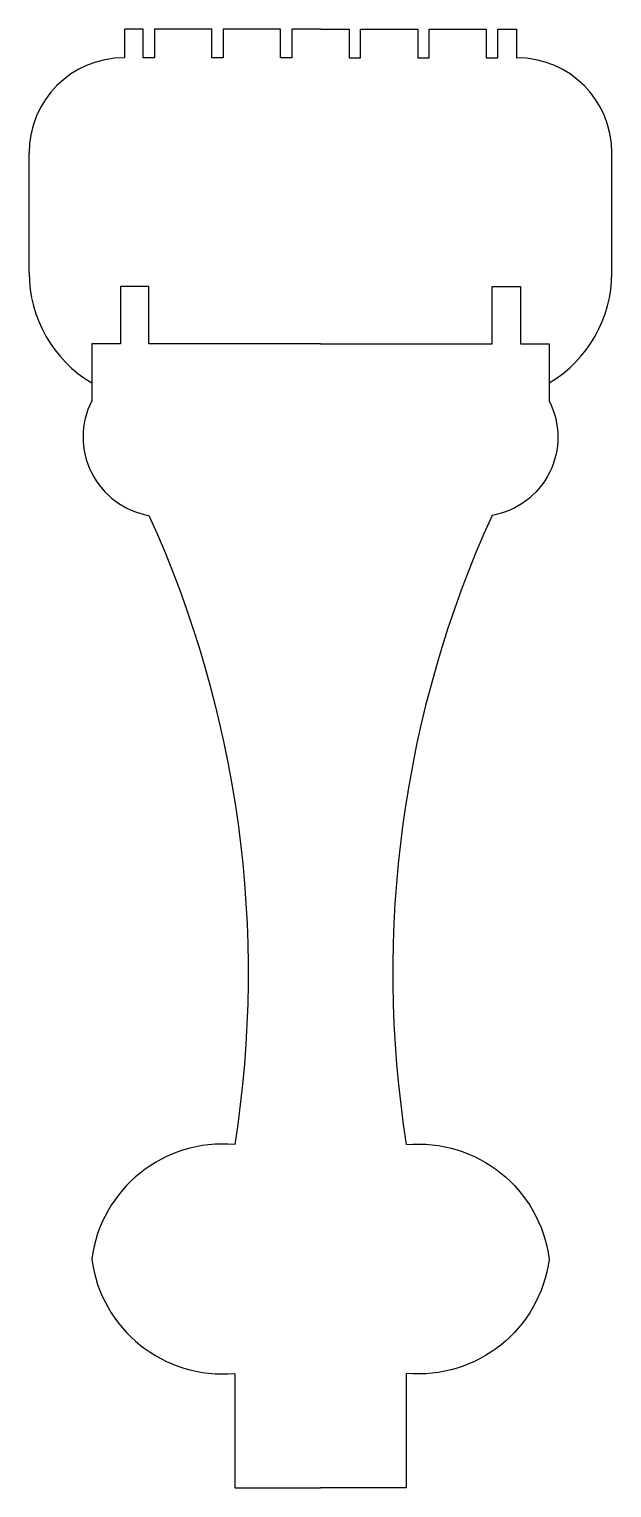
# Model space of a CAD drawing. Header units: inches. Extents: x 35.6 to 45.8, y 17.1 to 42.6.
import ezdxf

# ---------------------------------------------------------------- set-up
doc = ezdxf.new("R2010")
doc.units = ezdxf.units.IN
doc.header["$MEASUREMENT"] = 0
doc.layers.add('rub', color=40, linetype='Continuous')

msp = doc.modelspace()

# ---------------------------------------------------------------- linework, layer by layer
for points in [[(40.724, 37.119), (37.724, 37.119), (37.724, 38.119), (37.224, 38.119), (37.224, 37.119), (36.724, 37.119), (36.724, 36.119, 0.505606), (37.724, 34.119, -0.146923), (39.224, 23.119, 0.402815), (36.724, 21.119, 0.402815), (39.224, 19.119), (39.224, 17.119), (40.724, 17.119)], [(40.724, 37.119), (43.724, 37.119), (43.724, 38.119), (44.224, 38.119), (44.224, 37.119), (44.724, 37.119), (44.724, 36.119, -0.505606), (43.724, 34.119, 0.146923), (42.224, 23.119, -0.402815), (44.724, 21.119, -0.402815), (42.224, 19.119), (42.224, 17.119), (40.724, 17.119)]]:
    msp.add_lwpolyline(points, format="xyb")
at = {"layer": 'rub'}
for p, q in [((37.295, 42.619), (37.295, 42.119)), ((37.624, 42.619), (37.295, 42.619)), ((37.624, 42.119), (37.624, 42.619)), ((37.824, 42.619), (37.824, 42.119)), ((38.824, 42.619), (37.824, 42.619)), ((38.824, 42.119), (38.824, 42.619)), ((39.024, 42.619), (39.024, 42.119)), ((40.024, 42.619), (39.024, 42.619)), ((40.024, 42.119), (40.024, 42.619)), ((40.224, 42.619), (40.224, 42.119)), ((40.724, 42.619), (40.224, 42.619)), ((40.724, 42.619), (41.224, 42.619)), ((41.224, 42.619), (41.224, 42.119)), ((41.424, 42.619), (42.424, 42.619)), ((41.424, 42.119), (41.424, 42.619)), ((42.424, 42.619), (42.424, 42.119)), ((42.624, 42.619), (43.624, 42.619)), ((42.624, 42.119), (42.624, 42.619)), ((43.624, 42.619), (43.624, 42.119)), ((43.824, 42.619), (44.154, 42.619)), ((43.824, 42.119), (43.824, 42.619)), ((44.154, 42.619), (44.154, 42.119)), ((37.295, 42.119), (37.289, 42.119)), ((37.824, 42.119), (37.624, 42.119)), ((39.024, 42.119), (38.824, 42.119)), ((40.224, 42.119), (40.024, 42.119)), ((41.224, 42.119), (41.424, 42.119)), ((42.424, 42.119), (42.624, 42.119)), ((43.624, 42.119), (43.824, 42.119)), ((44.154, 42.119), (44.16, 42.119)), ((35.629, 38.36), (35.629, 40.459)), ((45.82, 38.36), (45.82, 40.459))]:
    msp.add_line(p, q, dxfattribs=at)
for centre, radius, start, end in [((37.289, 40.459), 1.66, 90, 180), ((44.16, 40.459), 1.66, 0, 90), ((37.87, 38.36), 2.24, 180, 239.2545), ((43.579, 38.36), 2.24, 300.7455, 0)]:
    msp.add_arc(centre, radius, start, end, dxfattribs=at)

doc.saveas('drawing.dxf')
